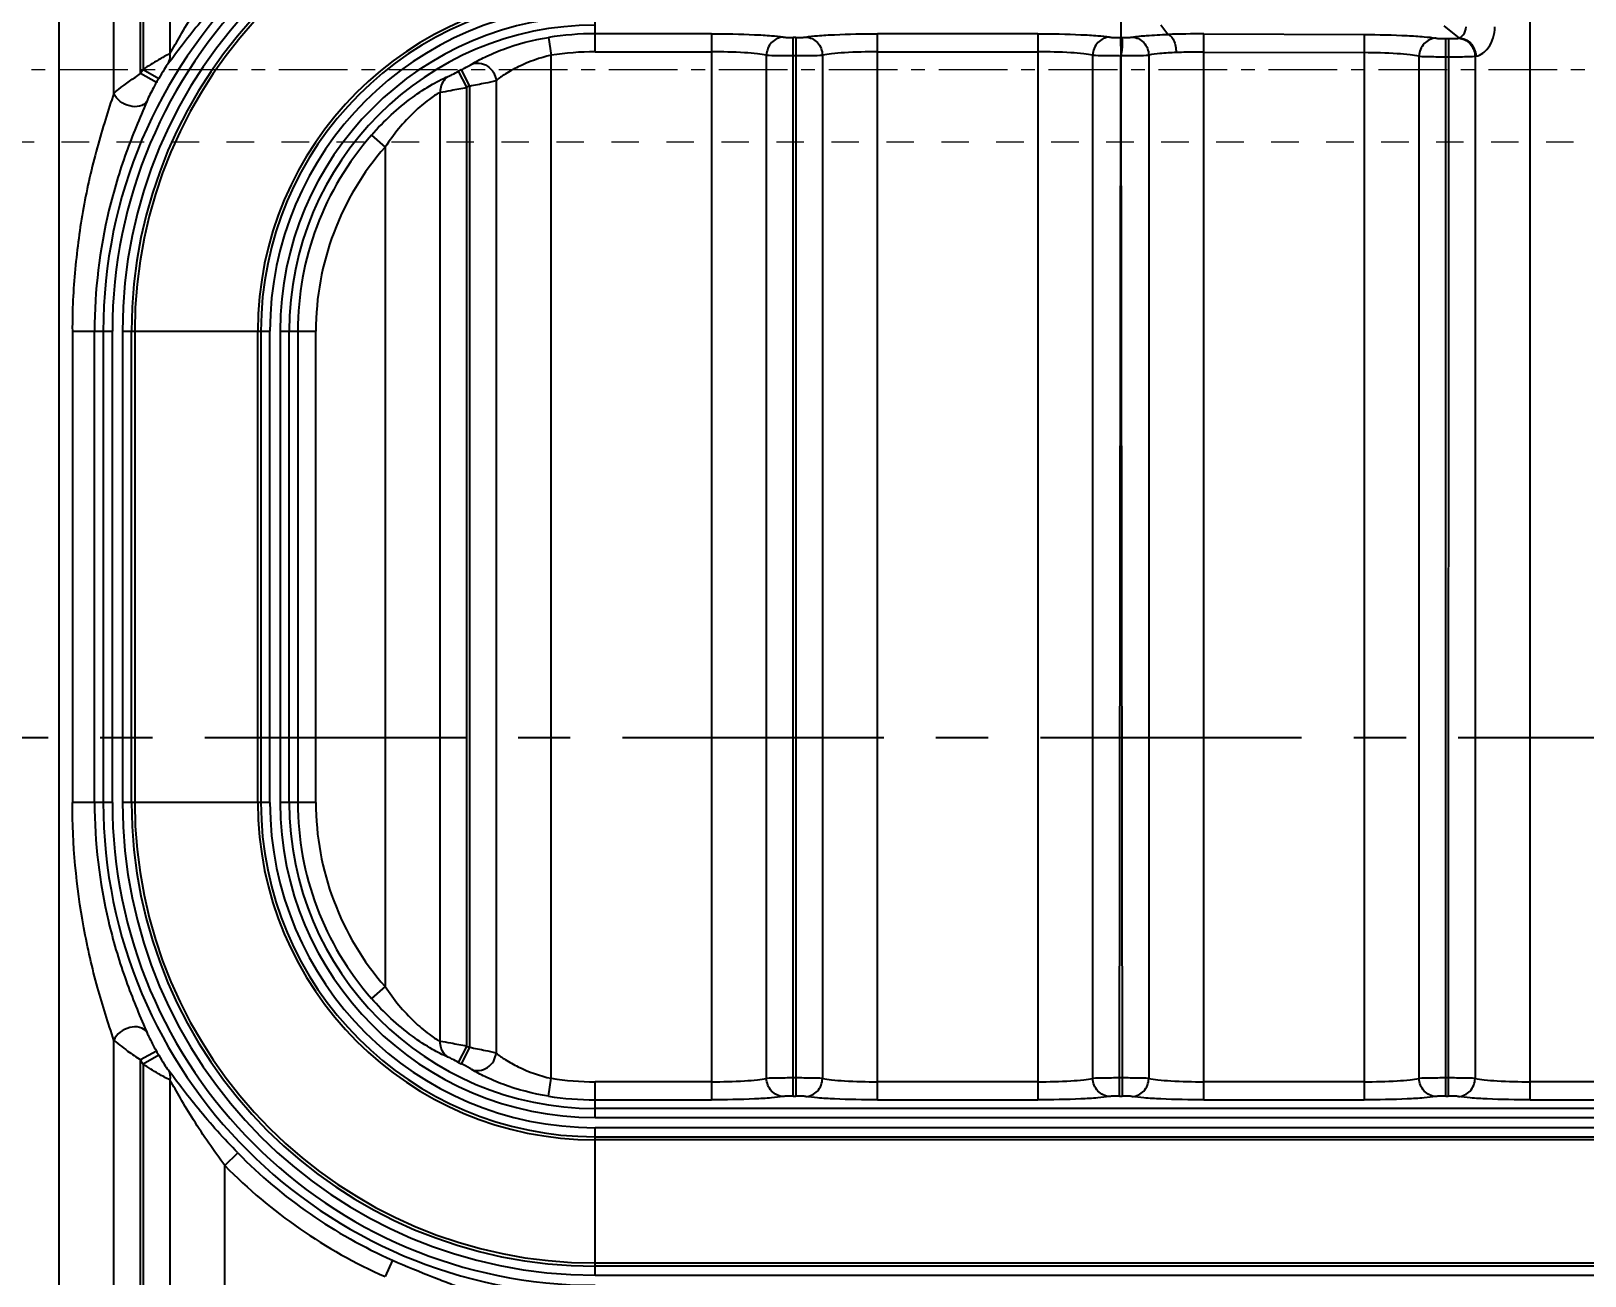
# Model space of a CAD drawing. Header units: millimetres. Extents: x 1572 to 4063, y -10865 to -3081.
# Drawn here: x 2662 to 2748.1, y -6483.4 to -6414.4 of the extents above; entities that cross this region are included whole.
import ezdxf

# ---------------------------------------------------------------- set-up
doc = ezdxf.new("R2010")
doc.units = ezdxf.units.MM
doc.header["$LTSCALE"] = 16.335
doc.header["$PDMODE"] = 3
doc.header["$PDSIZE"] = 0.3125
doc.linetypes.add('CENTER', pattern=[0.6, 0.375, -0.075, 0.075, -0.075])
doc.linetypes.add('HIDDEN', pattern=[0.2, 0.1, -0.1])
doc.layers.get('0').update_dxf_attribs({"linetype": 'CONTINUOUS'})
doc.layers.get('Defpoints').update_dxf_attribs({"linetype": 'CONTINUOUS'})
doc.layers.add('cool', color=153, linetype='HIDDEN', lineweight=9)
doc.styles.get("Standard").update_dxf_attribs({"font": 'txt', "width": 0.8})
doc.dimstyles.new('ISO-25', dxfattribs={"dimtxt": 8, "dimasz": 6, "dimexe": 0, "dimexo": 0, "dimgap": 0, "dimtad": 1, "dimdsep": 46, "dimtxsty": 'Standard', "dimcen": 0, "dimclrd": 4, "dimclre": 4, "dimclrt": 6, "dimazin": 0, "dimtfac": 1, "dimtofl": 0, "dimtmove": 0, "dimatfit": 3, "dimfxl": 1, "dimarcsym": 0})

# ---------------------------------------------------------------- blocks, each defined once
blk = doc.blocks.new('147')
at = {"layer": 'cool', "color": 1, "linetype": 'CENTER', "ltscale": 0.621977}
blk.add_line((243.896, -3853.566), (-226.104, -3853.566), dxfattribs=at)
at = {"layer": 'cool', "ltscale": 0.932966}
blk.add_line((229.566, -3857.566), (-211.774, -3857.566), dxfattribs=at)
blk = doc.blocks.new('*D247')
at = {"color": 4, "lineweight": -2, "transparency": 16777216}
blk.add_line((2545.929, -6453.588), (2522.614, -6453.588), dxfattribs=at)
at = {"layer": 'Defpoints', "color": 0, "transparency": 16777216}
for p in [(2525.014, -6453.588), (2545.929, -6453.588), (2767.593, -6453.588)]:
    blk.add_point(p, dxfattribs=at)
at = {"color": 6, "transparency": 16777216, "insert": (2523.814, -6450.588), "char_height": 6, "attachment_point": 5}
blk.add_mtext('0', dxfattribs=at)
blk = doc.blocks.new('*D248')
at = {"color": 4, "lineweight": -2, "transparency": 16777216}
blk.add_line((2539.777, -6416.588), (2517.014, -6416.588), dxfattribs=at)
at = {"layer": 'Defpoints', "color": 0, "transparency": 16777216}
for p in [(2525.014, -6416.588), (2539.777, -6416.588), (2767.593, -6453.588)]:
    blk.add_point(p, dxfattribs=at)
at = {"color": 6, "transparency": 16777216, "insert": (2521.014, -6413.588), "char_height": 6, "attachment_point": 5}
blk.add_mtext('37', dxfattribs=at)
blk = doc.blocks.new('*D249')
at = {"color": 4, "lineweight": -2, "transparency": 16777216}
blk.add_line((2564.131, -6336.588), (2515.414, -6336.588), dxfattribs=at)
at = {"layer": 'Defpoints', "color": 0, "transparency": 16777216}
for p in [(2525.014, -6336.588), (2564.131, -6336.588), (2767.593, -6453.588)]:
    blk.add_point(p, dxfattribs=at)
at = {"color": 6, "transparency": 16777216, "insert": (2520.214, -6333.588), "char_height": 6, "attachment_point": 5}
blk.add_mtext('117', dxfattribs=at)
blk = doc.blocks.new('*D250')
at = {"color": 4, "lineweight": -2, "transparency": 16777216}
blk.add_line((2638.953, -6373.778), (2507.414, -6373.778), dxfattribs=at)
at = {"layer": 'Defpoints', "color": 0, "transparency": 16777216}
for p in [(2525.014, -6373.778), (2638.953, -6373.778), (2767.593, -6453.588)]:
    blk.add_point(p, dxfattribs=at)
at = {"color": 6, "transparency": 16777216, "insert": (2516.214, -6370.778), "char_height": 6, "attachment_point": 5}
blk.add_mtext('79.81', dxfattribs=at)
blk = doc.blocks.new('*D251')
at = {"color": 4, "lineweight": -2, "transparency": 16777216}
blk.add_line((2569.481, -6491.588), (2517.014, -6491.588), dxfattribs=at)
at = {"layer": 'Defpoints', "color": 0, "transparency": 16777216}
for p in [(2767.593, -6453.588), (2525.014, -6491.588), (2569.481, -6491.588)]:
    blk.add_point(p, dxfattribs=at)
at = {"color": 6, "transparency": 16777216, "insert": (2521.014, -6488.588), "char_height": 6, "attachment_point": 5}
blk.add_mtext('38', dxfattribs=at)
blk = doc.blocks.new('*D252')
at = {"color": 4, "lineweight": -2, "transparency": 16777216}
blk.add_line((2616.843, -6506.438), (2505.814, -6506.438), dxfattribs=at)
at = {"layer": 'Defpoints', "color": 0, "transparency": 16777216}
for p in [(2767.593, -6453.588), (2525.014, -6506.438), (2616.843, -6506.438)]:
    blk.add_point(p, dxfattribs=at)
at = {"color": 6, "transparency": 16777216, "insert": (2515.414, -6503.438), "char_height": 6, "attachment_point": 5}
blk.add_mtext('52.85', dxfattribs=at)
blk = doc.blocks.new('*D253')
at = {"color": 4, "lineweight": -2, "transparency": 16777216}
blk.add_line((2568.515, -6578.588), (2513.814, -6578.588), dxfattribs=at)
at = {"layer": 'Defpoints', "color": 0, "transparency": 16777216}
for p in [(2767.593, -6453.588), (2525.014, -6578.588), (2568.515, -6578.588)]:
    blk.add_point(p, dxfattribs=at)
at = {"color": 6, "transparency": 16777216, "insert": (2519.414, -6575.588), "char_height": 6, "attachment_point": 5}
blk.add_mtext('125', dxfattribs=at)
blk = doc.blocks.new('*D254')
at = {"color": 4, "lineweight": -2, "transparency": 16777216}
blk.add_line((2562.593, -6613.588), (2514.614, -6613.588), dxfattribs=at)
at = {"layer": 'Defpoints', "color": 0, "transparency": 16777216}
for p in [(2767.593, -6453.588), (2525.014, -6613.588), (2562.593, -6613.588)]:
    blk.add_point(p, dxfattribs=at)
at = {"color": 6, "transparency": 16777216, "insert": (2519.814, -6610.588), "char_height": 6, "attachment_point": 5}
blk.add_mtext('160', dxfattribs=at)
blk = doc.blocks.new('*D255')
at = {"color": 4, "lineweight": -2, "transparency": 16777216}
blk.add_line((2616.843, -6507.578), (2616.843, -6671.726), dxfattribs=at)
at = {"layer": 'Defpoints', "color": 0, "transparency": 16777216}
for p in [(2767.593, -6453.588), (2616.843, -6507.578), (2616.843, -6650.126)]:
    blk.add_point(p, dxfattribs=at)
at = {"color": 6, "transparency": 16777216, "insert": (2613.843, -6660.926), "char_height": 6, "attachment_point": 5, "rotation": 90}
blk.add_mtext('150.75', dxfattribs=at)
blk = doc.blocks.new('*D256')
at = {"color": 4, "lineweight": -2, "transparency": 16777216}
blk.add_line((2562.593, -6611.045), (2562.593, -6662.126), dxfattribs=at)
at = {"layer": 'Defpoints', "color": 0, "transparency": 16777216}
for p in [(2767.593, -6453.588), (2562.593, -6611.045), (2562.593, -6650.126)]:
    blk.add_point(p, dxfattribs=at)
at = {"color": 6, "transparency": 16777216, "insert": (2559.593, -6656.126), "char_height": 6, "attachment_point": 5, "rotation": 90}
blk.add_mtext('205', dxfattribs=at)
blk = doc.blocks.new('*D257')
at = {"color": 4, "lineweight": -2, "transparency": 16777216}
blk.add_line((2638.953, -6372.68), (2638.953, -6233.982), dxfattribs=at)
at = {"layer": 'Defpoints', "color": 0, "transparency": 16777216}
for p in [(2638.953, -6256.382), (2638.953, -6372.68), (2767.593, -6453.588)]:
    blk.add_point(p, dxfattribs=at)
at = {"color": 6, "transparency": 16777216, "insert": (2635.953, -6245.182), "char_height": 6, "attachment_point": 5, "rotation": 90}
blk.add_mtext('128.64', dxfattribs=at)
blk = doc.blocks.new('*D258')
at = {"color": 4, "lineweight": -2, "transparency": 16777216}
blk.add_line((2562.593, -6290.133), (2562.593, -6244.382), dxfattribs=at)
at = {"layer": 'Defpoints', "color": 0, "transparency": 16777216}
for p in [(2562.593, -6256.382), (2562.593, -6290.133), (2767.593, -6453.588)]:
    blk.add_point(p, dxfattribs=at)
at = {"color": 6, "transparency": 16777216, "insert": (2559.593, -6250.382), "char_height": 6, "attachment_point": 5, "rotation": 90}
blk.add_mtext('205', dxfattribs=at)
blk = doc.blocks.new('*D259')
at = {"color": 4, "lineweight": -2, "transparency": 16777216}
blk.add_line((2559.271, -6293.588), (2516.444, -6293.588), dxfattribs=at)
at = {"layer": 'Defpoints', "color": 0, "transparency": 16777216}
for p in [(2526.844, -6293.588), (2559.271, -6293.588), (2767.593, -6453.588)]:
    blk.add_point(p, dxfattribs=at)
at = {"color": 6, "transparency": 16777216, "insert": (2521.644, -6290.588), "char_height": 6, "attachment_point": 5}
blk.add_mtext('160', dxfattribs=at)
blk = doc.blocks.new('*D261')
at = {"color": 4, "lineweight": -2, "transparency": 16777216}
for p, q in [((2549.252, -6457.193), (2537.252, -6462.635)), ((2621.868, -6457.193), (2549.252, -6457.193)), ((2537.252, -6462.635), (2515.652, -6462.635))]:
    blk.add_line(p, q, dxfattribs=at)
at = {"layer": 'Defpoints', "color": 0, "transparency": 16777216}
for p in [(2767.593, -6453.588), (2621.868, -6457.193), (2525.252, -6462.635)]:
    blk.add_point(p, dxfattribs=at)
at = {"color": 6, "transparency": 16777216, "insert": (2520.452, -6459.635), "char_height": 6, "attachment_point": 5}
blk.add_mtext('3.6', dxfattribs=at)
blk = doc.blocks.new('*D262')
at = {"color": 4, "lineweight": -2, "transparency": 16777216}
for p, q in [((2621.868, -6457.943), (2621.868, -6626.109)), ((2621.868, -6626.109), (2630.971, -6638.109)), ((2630.971, -6638.109), (2630.971, -6672.509))]:
    blk.add_line(p, q, dxfattribs=at)
at = {"layer": 'Defpoints', "color": 0, "transparency": 16777216}
for p in [(2767.593, -6453.588), (2621.868, -6457.943), (2630.971, -6650.109)]:
    blk.add_point(p, dxfattribs=at)
at = {"color": 6, "transparency": 16777216, "insert": (2627.971, -6661.309), "char_height": 6, "attachment_point": 5, "rotation": 90}
blk.add_mtext('145.73', dxfattribs=at)

msp = doc.modelspace()

# ---------------------------------------------------------------- linework, layer by layer
at = {"color": 7, "linetype": 'Continuous'}
for p, q in [((2663.492, -6384.331), (2663.492, -6528.046)), ((2666.549, -6417.878), (2666.549, -6384.331)), ((2668.031, -6416.793), (2668.031, -6384.331)), ((2668.165, -6384.331), (2668.165, -6416.559)), ((2669.647, -6384.331), (2669.647, -6415.687)), ((2745.064, -6473.673), (2745.064, -6384.331)), ((2722.368, -6403.112), (2722.368, -6414.795)), ((2693.223, -6415.585), (2693.223, -6413.603)), ((2690.637, -6414.787), (2690.794, -6415.777)), ((2699.673, -6414.583), (2693.223, -6414.583)), ((2699.672, -6414.583), (2699.672, -6473.673)), ((2704.211, -6473.463), (2704.211, -6414.794)), ((2704.345, -6414.794), (2704.211, -6414.794)), ((2704.345, -6414.794), (2704.345, -6473.463)), ((2717.763, -6414.583), (2708.883, -6414.583)), ((2708.884, -6473.673), (2708.884, -6414.583)), ((2717.762, -6414.583), (2717.762, -6473.673)), ((2722.384, -6415.796), (2722.369, -6414.794)), ((2724.978, -6414.622), (2724.591, -6414.105)), ((2726.974, -6473.673), (2726.978, -6414.595)), ((2726.978, -6414.595), (2735.857, -6414.627)), ((2735.855, -6414.627), (2735.852, -6473.673)), ((2741.146, -6414.822), (2740.294, -6414.138)), ((2740.391, -6473.463), (2740.395, -6414.855)), ((2740.394, -6414.855), (2740.529, -6414.855)), ((2740.529, -6414.855), (2740.525, -6473.463)), ((2693.223, -6415.585), (2699.672, -6415.585)), ((2708.884, -6415.585), (2717.762, -6415.585)), ((2726.974, -6415.597), (2735.852, -6415.63)), ((2668.165, -6416.559), (2669.033, -6417.061)), ((2685.797, -6416.587), (2686.255, -6417.479)), ((2690.794, -6472.479), (2690.794, -6415.777)), ((2702.729, -6472.486), (2702.729, -6415.77)), ((2704.211, -6415.796), (2704.345, -6415.796)), ((2705.827, -6415.77), (2705.827, -6472.486)), ((2720.819, -6472.486), (2720.819, -6415.77)), ((2722.301, -6473.463), (2722.368, -6415.796)), ((2722.368, -6415.796), (2722.435, -6473.463)), ((2723.917, -6415.771), (2723.917, -6472.486)), ((2738.909, -6472.486), (2738.909, -6415.829)), ((2740.391, -6415.857), (2740.525, -6415.857)), ((2742.007, -6415.834), (2742.007, -6472.486)), ((2668.903, -6417.287), (2668.031, -6416.793)), ((2686.121, -6417.549), (2685.655, -6416.661)), ((2686.255, -6417.479), (2686.255, -6470.777)), ((2687.737, -6417.18), (2687.737, -6471.077)), ((2684.639, -6470.43), (2684.639, -6417.826)), ((2686.121, -6470.708), (2686.121, -6417.549)), ((2680.828, -6420.202), (2681.582, -6420.863)), ((2681.582, -6420.863), (2681.582, -6467.393)), ((2664.245, -6431.063), (2664.245, -6457.193)), ((2664.245, -6431.063), (2666.463, -6431.063)), ((2665.475, -6457.193), (2665.475, -6431.063)), ((2665.961, -6431.063), (2665.961, -6457.193)), ((2666.463, -6457.193), (2666.463, -6431.063)), ((2667.025, -6431.063), (2667.025, -6457.193)), ((2667.025, -6431.063), (2675.201, -6431.063)), ((2667.527, -6457.193), (2667.527, -6431.063)), ((2667.701, -6431.063), (2667.701, -6457.193)), ((2674.525, -6457.193), (2674.525, -6431.063)), ((2674.699, -6431.063), (2674.699, -6457.193)), ((2675.201, -6457.193), (2675.201, -6431.063)), ((2675.763, -6431.063), (2675.763, -6457.193)), ((2675.763, -6431.063), (2677.745, -6431.063)), ((2676.264, -6457.193), (2676.264, -6431.063)), ((2676.743, -6431.063), (2676.743, -6457.193)), ((2677.745, -6457.193), (2677.745, -6431.063)), ((2666.463, -6457.193), (2664.245, -6457.193)), ((2675.201, -6457.193), (2667.025, -6457.193)), ((2677.745, -6457.193), (2675.763, -6457.193)), ((2681.582, -6467.393), (2680.828, -6468.054)), ((2668.263, -6469.676), (2668.368, -6469.921)), ((2666.549, -6528.046), (2666.549, -6470.378)), ((2685.655, -6471.595), (2686.121, -6470.708)), ((2686.255, -6470.777), (2685.797, -6471.669)), ((2668.903, -6470.969), (2668.031, -6471.464)), ((2668.031, -6528.046), (2668.031, -6471.464)), ((2669.033, -6471.195), (2668.165, -6471.697)), ((2668.165, -6471.697), (2668.165, -6528.046)), ((2669.647, -6472.569), (2669.647, -6528.046)), ((2690.637, -6473.469), (2690.794, -6472.479)), ((2704.345, -6472.46), (2704.211, -6472.46)), ((2722.435, -6472.46), (2722.301, -6472.46)), ((2740.525, -6472.46), (2740.391, -6472.46)), ((2693.223, -6474.653), (2693.223, -6472.671)), ((2699.672, -6472.671), (2693.223, -6472.671)), ((2704.211, -6473.463), (2704.345, -6473.463)), ((2717.762, -6472.671), (2708.884, -6472.671)), ((2722.301, -6473.463), (2722.435, -6473.463)), ((2735.852, -6472.671), (2726.974, -6472.671)), ((2740.391, -6473.463), (2740.525, -6473.463)), ((2753.942, -6472.671), (2745.064, -6472.671)), ((2693.223, -6473.673), (2699.673, -6473.673)), ((2841.963, -6474.152), (2693.223, -6474.152)), ((2708.883, -6473.673), (2717.763, -6473.673)), ((2726.973, -6473.673), (2735.853, -6473.673)), ((2745.063, -6473.673), (2753.943, -6473.673)), ((2693.223, -6474.653), (2841.963, -6474.653)), ((2693.223, -6483.391), (2693.223, -6475.215)), ((2841.963, -6475.215), (2693.223, -6475.215)), ((2693.223, -6475.717), (2841.963, -6475.717)), ((2841.963, -6475.891), (2693.223, -6475.891)), ((2672.704, -6477.32), (2673.42, -6476.618)), ((2672.704, -6528.046), (2672.704, -6477.32)), ((2681.988, -6482.556), (2681.582, -6483.472)), ((2693.223, -6482.715), (2841.963, -6482.715)), ((2841.963, -6482.889), (2693.223, -6482.889)), ((2693.223, -6483.391), (2841.963, -6483.391))]:
    msp.add_line(p, q, dxfattribs=at)
at = {"color": 1, "linetype": 'CENTER', "ltscale": 2.363517}
msp.add_line((2532.593, -6453.588), (3002.593, -6453.588), dxfattribs=at)
at = {"color": 7, "linetype": 'Continuous'}
for centre, radius, start, end in [((2693.223, -6431.063), 27.261, 90, 180), ((2693.223, -6431.063), 26.76, 90, 180), ((2693.223, -6431.063), 26.198, 90, 180), ((2693.223, -6431.063), 25.696, 90, 180), ((2693.223, -6431.063), 25.522, 90, 180), ((2693.223, -6431.063), 18.698, 90, 180), ((2693.223, -6431.063), 18.524, 90, 180), ((2693.223, -6431.063), 18.022, 90, 180), ((2693.223, -6431.063), 17.46, 90, 180), ((2693.223, -6431.063), 16.959, 90, 180), ((2693.223, -6431.063), 16.48, 90, 99.02842), ((2726.705, -6468.569), 53.975, 89.71017, 91.83315), ((2741.755, -6418.967), 4.189, 98.35464, 99.20705), ((2693.223, -6431.063), 15.478, 90, 99.02842), ((2693.223, -6431.063), 28.953, 149.93657, 150.46976), ((2693.223, -6431.063), 16.269, 117.15602, 117.72219), ((2742.532, -6418.318), 2.539, 100.83837, 101.92765), ((2693.223, -6431.063), 27.951, 149.93657, 150.46976), ((2693.223, -6431.063), 15.267, 117.15602, 117.72219), ((2693.223, -6431.063), 16.48, 138.77455, 180), ((2693.223, -6431.063), 15.478, 138.77455, 180), ((2693.223, -6457.193), 27.261, 180, 270), ((2693.223, -6457.193), 26.76, 180, 270), ((2693.223, -6457.193), 26.198, 180, 270), ((2693.223, -6457.193), 25.696, 180, 270), ((2693.223, -6457.193), 25.522, 180, 270), ((2693.223, -6457.193), 18.698, 180, 270), ((2693.223, -6457.193), 18.524, 180, 270), ((2693.223, -6457.193), 18.022, 180, 270), ((2693.223, -6457.193), 17.46, 180, 270), ((2693.223, -6457.193), 16.959, 180, 270), ((2693.223, -6457.193), 16.48, 180, 221.22545), ((2693.223, -6457.193), 15.478, 180, 221.22545), ((2693.223, -6457.193), 15.267, 242.27781, 242.84398), ((2693.223, -6457.193), 28.953, 209.53024, 210.06343), ((2693.223, -6457.193), 27.951, 209.53024, 210.06343), ((2693.223, -6457.193), 16.269, 242.27781, 242.84398), ((2693.223, -6457.193), 15.478, 260.97158, 270), ((2693.223, -6457.193), 16.48, 260.97158, 270), ((2693.223, -6457.193), 27.74, 224.44759, 246.10767), ((2693.223, -6457.193), 28.742, 224.44759, 246.10767)]:
    msp.add_arc(centre, radius, start, end, dxfattribs=at)
for points, knots in [([(2669.647, -6415.687), (2669.847, -6415.354), (2670.27, -6414.605), (2671.243, -6412.991), (2672.088, -6411.754), (2672.704, -6410.936)], [0, 0, 0, 0, 0.206045, 0.456684, 1, 1, 1, 1]), ([(2673.42, -6411.638), (2672.648, -6412.425), (2671.583, -6413.619), (2670.348, -6415.188), (2669.816, -6415.907), (2669.57, -6416.22)], [0, 0, 0, 0, 0.551984, 0.800441, 1, 1, 1, 1]), ([(2686.39, -6416.269), (2686.62, -6416.124), (2687.181, -6415.825), (2688.569, -6415.236), (2689.775, -6414.924), (2690.637, -6414.787)], [0, 0, 0, 0, 0.180679, 0.420978, 1, 1, 1, 1]), ([(2699.673, -6414.583), (2700.47, -6414.583), (2701.581, -6414.601), (2702.909, -6414.68), (2703.439, -6414.732), (2703.655, -6414.768)], [0, 0, 0, 0, 0.599686, 0.835202, 1, 1, 1, 1]), ([(2703.655, -6414.768), (2703.417, -6414.775), (2702.923, -6415.015), (2702.735, -6415.519), (2702.729, -6415.77)], [0, 0, 0, 0, 0.486503, 1, 1, 1, 1]), ([(2703.655, -6414.768), (2703.729, -6414.78), (2703.915, -6414.789), (2704.1, -6414.794), (2704.211, -6414.794)], [0, 0, 0, 0, 0.403409, 1, 1, 1, 1]), ([(2704.345, -6414.794), (2704.456, -6414.794), (2704.641, -6414.789), (2704.827, -6414.78), (2704.901, -6414.768)], [0, 0, 0, 0, 0.596745, 1, 1, 1, 1]), ([(2704.901, -6414.768), (2705.117, -6414.732), (2705.647, -6414.68), (2706.974, -6414.601), (2708.086, -6414.583), (2708.883, -6414.583)], [0, 0, 0, 0, 0.164798, 0.400314, 1, 1, 1, 1]), ([(2704.901, -6414.768), (2705.139, -6414.775), (2705.633, -6415.015), (2705.821, -6415.519), (2705.827, -6415.77)], [0, 0, 0, 0, 0.486515, 1, 1, 1, 1]), ([(2717.763, -6414.583), (2718.56, -6414.583), (2719.671, -6414.601), (2720.999, -6414.68), (2721.529, -6414.732), (2721.745, -6414.768)], [0, 0, 0, 0, 0.599686, 0.835202, 1, 1, 1, 1]), ([(2721.745, -6414.768), (2721.507, -6414.775), (2721.013, -6415.015), (2720.825, -6415.519), (2720.819, -6415.77)], [0, 0, 0, 0, 0.486503, 1, 1, 1, 1]), ([(2721.745, -6414.768), (2721.828, -6414.782), (2722.036, -6414.79), (2722.243, -6414.794), (2722.366, -6414.793)], [0, 0, 0, 0, 0.405422, 1, 1, 1, 1]), ([(2722.369, -6414.794), (2722.406, -6414.803), (2722.445, -6414.884), (2722.436, -6414.993), (2722.433, -6415.118), (2722.443, -6415.266), (2722.437, -6415.497), (2722.384, -6415.672), (2722.384, -6415.796)], [0, 0, 0, 0, 0.111885, 0.2059, 0.328283, 0.474693, 0.638939, 1, 1, 1, 1]), ([(2722.37, -6414.793), (2722.493, -6414.794), (2722.7, -6414.79), (2722.909, -6414.782), (2722.992, -6414.768)], [0, 0, 0, 0, 0.594264, 1, 1, 1, 1]), ([(2722.992, -6414.768), (2723.258, -6414.724), (2723.921, -6414.667), (2724.584, -6414.635), (2724.978, -6414.622)], [0, 0, 0, 0, 0.406136, 1, 1, 1, 1]), ([(2722.992, -6414.768), (2723.229, -6414.775), (2723.723, -6415.015), (2723.911, -6415.52), (2723.917, -6415.771)], [0, 0, 0, 0, 0.486513, 1, 1, 1, 1]), ([(2724.978, -6414.622), (2725.041, -6414.63), (2725.177, -6414.723), (2725.319, -6414.954), (2725.409, -6415.27), (2725.436, -6415.504), (2725.44, -6415.624)], [0, 0, 0, 0, 0.162812, 0.394518, 0.690223, 1, 1, 1, 1]), ([(2735.857, -6414.627), (2736.654, -6414.63), (2737.765, -6414.652), (2739.092, -6414.736), (2739.623, -6414.79), (2739.839, -6414.827)], [0, 0, 0, 0, 0.599647, 0.835169, 1, 1, 1, 1]), ([(2739.839, -6414.827), (2739.6, -6414.833), (2739.104, -6415.072), (2738.915, -6415.578), (2738.909, -6415.829)], [0, 0, 0, 0, 0.48648, 1, 1, 1, 1]), ([(2739.839, -6414.827), (2739.913, -6414.839), (2740.099, -6414.848), (2740.284, -6414.854), (2740.394, -6414.855)], [0, 0, 0, 0, 0.403456, 1, 1, 1, 1]), ([(2740.529, -6414.855), (2740.639, -6414.855), (2740.825, -6414.851), (2741.011, -6414.843), (2741.084, -6414.831)], [0, 0, 0, 0, 0.596855, 1, 1, 1, 1]), ([(2741.084, -6414.831), (2741.322, -6414.839), (2741.814, -6415.08), (2742.001, -6415.583), (2742.007, -6415.834)], [0, 0, 0, 0, 0.486524, 1, 1, 1, 1]), ([(2741.146, -6414.822), (2741.22, -6414.772), (2741.411, -6414.616), (2741.507, -6414.361), (2741.505, -6414.205)], [0, 0, 0, 0, 0.363053, 1, 1, 1, 1]), ([(2741.146, -6414.822), (2741.366, -6414.83), (2741.727, -6414.998), (2741.985, -6415.422), (2742.051, -6415.689), (2742.054, -6415.824)], [0, 0, 0, 0, 0.450377, 0.723752, 1, 1, 1, 1]), ([(2742.054, -6415.824), (2742.322, -6415.773), (2742.915, -6415.319), (2743.101, -6414.612), (2743.101, -6414.205)], [0, 0, 0, 0, 0.400927, 1, 1, 1, 1]), ([(2669.647, -6415.687), (2669.432, -6415.79), (2668.934, -6416.077), (2668.446, -6416.377), (2668.165, -6416.559)], [0, 0, 0, 0, 0.41577, 1, 1, 1, 1]), ([(2669.57, -6416.22), (2669.59, -6416.183), (2669.664, -6416.017), (2669.674, -6415.824), (2669.647, -6415.687)], [0, 0, 0, 0, 0.229754, 1, 1, 1, 1]), ([(2702.729, -6415.77), (2702.563, -6415.734), (2702.156, -6415.682), (2701.137, -6415.603), (2700.284, -6415.585), (2699.672, -6415.585)], [0, 0, 0, 0, 0.165713, 0.400879, 1, 1, 1, 1]), ([(2708.884, -6415.585), (2708.272, -6415.585), (2707.419, -6415.603), (2706.4, -6415.682), (2705.993, -6415.734), (2705.827, -6415.77)], [0, 0, 0, 0, 0.599124, 0.83429, 1, 1, 1, 1]), ([(2720.819, -6415.77), (2720.653, -6415.734), (2720.246, -6415.682), (2719.227, -6415.603), (2718.374, -6415.585), (2717.762, -6415.585)], [0, 0, 0, 0, 0.165713, 0.400879, 1, 1, 1, 1]), ([(2725.439, -6415.624), (2725.138, -6415.637), (2724.629, -6415.67), (2724.12, -6415.727), (2723.917, -6415.771)], [0, 0, 0, 0, 0.59243, 1, 1, 1, 1]), ([(2726.974, -6415.597), (2726.841, -6415.597), (2726.33, -6415.597), (2725.818, -6415.608), (2725.44, -6415.624)], [0, 0, 0, 0, 0.259291, 1, 1, 1, 1]), ([(2738.909, -6415.829), (2738.743, -6415.793), (2738.336, -6415.739), (2737.317, -6415.655), (2736.464, -6415.633), (2735.852, -6415.63)], [0, 0, 0, 0, 0.165774, 0.400954, 1, 1, 1, 1]), ([(2669.57, -6416.22), (2669.485, -6416.328), (2669.305, -6416.609), (2669.13, -6416.892), (2669.033, -6417.061)], [0, 0, 0, 0, 0.41353, 1, 1, 1, 1]), ([(2685.797, -6416.587), (2685.858, -6416.556), (2686.057, -6416.452), (2686.259, -6416.353), (2686.39, -6416.269)], [0, 0, 0, 0, 0.306043, 1, 1, 1, 1]), ([(2686.39, -6416.269), (2686.517, -6416.216), (2686.828, -6416.172), (2687.286, -6416.347), (2687.622, -6416.717), (2687.723, -6417.031), (2687.737, -6417.18)], [0, 0, 0, 0, 0.221415, 0.484667, 0.758715, 1, 1, 1, 1]), ([(2690.794, -6415.777), (2690.16, -6415.908), (2689.283, -6416.228), (2688.295, -6416.772), (2687.896, -6417.046), (2687.737, -6417.179)], [0, 0, 0, 0, 0.573735, 0.815683, 1, 1, 1, 1]), ([(2702.729, -6415.77), (2702.926, -6415.783), (2703.42, -6415.792), (2703.914, -6415.796), (2704.211, -6415.796)], [0, 0, 0, 0, 0.399792, 1, 1, 1, 1]), ([(2704.345, -6415.796), (2704.641, -6415.796), (2705.136, -6415.792), (2705.63, -6415.783), (2705.827, -6415.77)], [0, 0, 0, 0, 0.600202, 1, 1, 1, 1]), ([(2720.819, -6415.77), (2721.016, -6415.783), (2721.51, -6415.792), (2722.004, -6415.796), (2722.301, -6415.796)], [0, 0, 0, 0, 0.399792, 1, 1, 1, 1]), ([(2722.435, -6415.796), (2722.731, -6415.796), (2723.226, -6415.792), (2723.72, -6415.783), (2723.917, -6415.771)], [0, 0, 0, 0, 0.600203, 1, 1, 1, 1]), ([(2738.909, -6415.829), (2739.106, -6415.842), (2739.6, -6415.851), (2740.094, -6415.857), (2740.391, -6415.857)], [0, 0, 0, 0, 0.399798, 1, 1, 1, 1]), ([(2740.525, -6415.858), (2740.821, -6415.858), (2741.316, -6415.854), (2741.81, -6415.846), (2742.007, -6415.834)], [0, 0, 0, 0, 0.600208, 1, 1, 1, 1]), ([(2666.549, -6417.878), (2666.635, -6417.805), (2667.111, -6417.42), (2667.614, -6417.068), (2668.031, -6416.793)], [0, 0, 0, 0, 0.184471, 1, 1, 1, 1]), ([(2668.903, -6417.287), (2668.85, -6417.381), (2668.661, -6417.725), (2668.479, -6418.074), (2668.368, -6418.335)], [0, 0, 0, 0, 0.276784, 1, 1, 1, 1]), ([(2680.828, -6420.202), (2681.172, -6419.808), (2681.893, -6419.07), (2683.029, -6418.129), (2683.975, -6417.503), (2684.647, -6417.142), (2684.935, -6417.006), (2685.063, -6416.958)], [0, 0, 0, 0, 0.292392, 0.57425, 0.822345, 0.923697, 1, 1, 1, 1]), ([(2685.063, -6416.958), (2684.998, -6416.998), (2684.75, -6417.22), (2684.624, -6417.573), (2684.639, -6417.826)], [0, 0, 0, 0, 0.232341, 1, 1, 1, 1]), ([(2685.063, -6416.958), (2685.146, -6416.925), (2685.342, -6416.823), (2685.538, -6416.722), (2685.655, -6416.661)], [0, 0, 0, 0, 0.403011, 1, 1, 1, 1]), ([(2686.255, -6417.479), (2686.551, -6417.422), (2687.045, -6417.325), (2687.54, -6417.227), (2687.737, -6417.18)], [0, 0, 0, 0, 0.597344, 1, 1, 1, 1]), ([(2666.549, -6417.878), (2666.382, -6418.358), (2666.062, -6419.368), (2665.436, -6421.469), (2664.809, -6424.232), (2664.356, -6427.628), (2664.233, -6429.918), (2664.245, -6431.063)], [0, 0, 0, 0, 0.11342, 0.23619, 0.489277, 0.744467, 1, 1, 1, 1]), ([(2668.367, -6418.335), (2667.967, -6419.269), (2667.147, -6421.238), (2665.887, -6425.438), (2665.475, -6428.816), (2665.475, -6431.063)], [0, 0, 0, 0, 0.23207, 0.486674, 1, 1, 1, 1]), ([(2668.367, -6418.335), (2668.285, -6418.471), (2667.951, -6418.659), (2667.399, -6418.616), (2666.876, -6418.37), (2666.611, -6418.057), (2666.549, -6417.878)], [0, 0, 0, 0, 0.218616, 0.47008, 0.740274, 1, 1, 1, 1]), ([(2684.639, -6417.826), (2684.42, -6417.936), (2683.924, -6418.279), (2682.819, -6419.213), (2682.055, -6420.159), (2681.582, -6420.863)], [0, 0, 0, 0, 0.169374, 0.413945, 1, 1, 1, 1]), ([(2684.639, -6417.826), (2684.838, -6417.796), (2685.332, -6417.7), (2685.826, -6417.61), (2686.121, -6417.549)], [0, 0, 0, 0, 0.401466, 1, 1, 1, 1]), ([(2666.549, -6470.378), (2666.228, -6469.408), (2665.57, -6467.352), (2664.566, -6462.983), (2664.245, -6459.515), (2664.245, -6457.193)], [0, 0, 0, 0, 0.228129, 0.48156, 1, 1, 1, 1]), ([(2665.475, -6457.193), (2665.475, -6459.401), (2665.872, -6462.712), (2667.085, -6466.832), (2667.871, -6468.762), (2668.263, -6469.676)], [0, 0, 0, 0, 0.514637, 0.768344, 1, 1, 1, 1]), ([(2681.582, -6467.393), (2682.055, -6468.097), (2682.819, -6469.044), (2683.925, -6469.978), (2684.42, -6470.32), (2684.639, -6470.43)], [0, 0, 0, 0, 0.586282, 0.83075, 1, 1, 1, 1]), ([(2685.063, -6471.298), (2684.768, -6471.181), (2684.091, -6470.826), (2682.594, -6469.842), (2681.505, -6468.827), (2680.828, -6468.054)], [0, 0, 0, 0, 0.177214, 0.42571, 1, 1, 1, 1]), ([(2668.367, -6469.921), (2668.284, -6469.786), (2667.951, -6469.596), (2667.399, -6469.64), (2666.876, -6469.886), (2666.612, -6470.2), (2666.549, -6470.378)], [0, 0, 0, 0, 0.218568, 0.470053, 0.740291, 1, 1, 1, 1]), ([(2668.368, -6469.921), (2668.399, -6469.995), (2668.565, -6470.351), (2668.749, -6470.698), (2668.903, -6470.969)], [0, 0, 0, 0, 0.204368, 1, 1, 1, 1]), ([(2666.549, -6470.378), (2666.583, -6470.407), (2666.76, -6470.556), (2666.944, -6470.696), (2667.093, -6470.807)], [0, 0, 0, 0, 0.196051, 1, 1, 1, 1]), ([(2667.093, -6470.807), (2667.164, -6470.861), (2667.473, -6471.086), (2667.787, -6471.302), (2668.031, -6471.464)], [0, 0, 0, 0, 0.2348, 1, 1, 1, 1]), ([(2685.063, -6471.298), (2684.993, -6471.254), (2684.745, -6471.03), (2684.624, -6470.677), (2684.639, -6470.43)], [0, 0, 0, 0, 0.251112, 1, 1, 1, 1]), ([(2686.121, -6470.708), (2685.826, -6470.649), (2685.332, -6470.554), (2684.839, -6470.459), (2684.639, -6470.43)], [0, 0, 0, 0, 0.598431, 1, 1, 1, 1]), ([(2687.737, -6471.077), (2687.54, -6471.029), (2687.045, -6470.931), (2686.551, -6470.834), (2686.255, -6470.777)], [0, 0, 0, 0, 0.402409, 1, 1, 1, 1]), ([(2669.647, -6472.569), (2669.432, -6472.466), (2668.935, -6472.179), (2668.446, -6471.879), (2668.165, -6471.697)], [0, 0, 0, 0, 0.415889, 1, 1, 1, 1]), ([(2669.033, -6471.195), (2669.13, -6471.364), (2669.305, -6471.647), (2669.485, -6471.928), (2669.57, -6472.036)], [0, 0, 0, 0, 0.586506, 1, 1, 1, 1]), ([(2685.655, -6471.595), (2685.538, -6471.534), (2685.342, -6471.433), (2685.146, -6471.331), (2685.063, -6471.298)], [0, 0, 0, 0, 0.596967, 1, 1, 1, 1]), ([(2686.39, -6471.987), (2686.358, -6471.966), (2686.162, -6471.855), (2685.962, -6471.754), (2685.797, -6471.669)], [0, 0, 0, 0, 0.172402, 1, 1, 1, 1]), ([(2686.39, -6471.987), (2686.517, -6472.04), (2686.828, -6472.084), (2687.286, -6471.909), (2687.622, -6471.54), (2687.723, -6471.225), (2687.737, -6471.077)], [0, 0, 0, 0, 0.221422, 0.48467, 0.758711, 1, 1, 1, 1]), ([(2687.737, -6471.077), (2687.896, -6471.21), (2688.295, -6471.484), (2689.283, -6472.028), (2690.16, -6472.348), (2690.794, -6472.479)], [0, 0, 0, 0, 0.184332, 0.426298, 1, 1, 1, 1]), ([(2673.42, -6476.618), (2672.648, -6475.831), (2671.583, -6474.637), (2670.348, -6473.068), (2669.816, -6472.349), (2669.57, -6472.036)], [0, 0, 0, 0, 0.551983, 0.800438, 1, 1, 1, 1]), ([(2672.704, -6477.32), (2672.088, -6476.502), (2671.243, -6475.265), (2670.27, -6473.651), (2669.847, -6472.902), (2669.647, -6472.569)], [0, 0, 0, 0, 0.543322, 0.793979, 1, 1, 1, 1]), ([(2690.637, -6473.469), (2689.775, -6473.332), (2688.569, -6473.02), (2687.181, -6472.431), (2686.62, -6472.132), (2686.39, -6471.987)], [0, 0, 0, 0, 0.579025, 0.819326, 1, 1, 1, 1]), ([(2699.672, -6472.671), (2700.284, -6472.671), (2701.137, -6472.653), (2702.156, -6472.574), (2702.563, -6472.522), (2702.729, -6472.486)], [0, 0, 0, 0, 0.599124, 0.83429, 1, 1, 1, 1]), ([(2704.211, -6472.46), (2703.914, -6472.46), (2703.42, -6472.465), (2702.926, -6472.473), (2702.729, -6472.486)], [0, 0, 0, 0, 0.600202, 1, 1, 1, 1]), ([(2703.655, -6473.488), (2703.417, -6473.481), (2702.923, -6473.241), (2702.735, -6472.737), (2702.729, -6472.486)], [0, 0, 0, 0, 0.486514, 1, 1, 1, 1]), ([(2705.827, -6472.486), (2705.63, -6472.473), (2705.136, -6472.465), (2704.641, -6472.46), (2704.345, -6472.46)], [0, 0, 0, 0, 0.399792, 1, 1, 1, 1]), ([(2704.901, -6473.488), (2705.139, -6473.481), (2705.633, -6473.242), (2705.821, -6472.737), (2705.827, -6472.486)], [0, 0, 0, 0, 0.486503, 1, 1, 1, 1]), ([(2705.827, -6472.486), (2705.993, -6472.522), (2706.4, -6472.574), (2707.419, -6472.653), (2708.272, -6472.671), (2708.884, -6472.671)], [0, 0, 0, 0, 0.165713, 0.400879, 1, 1, 1, 1]), ([(2717.762, -6472.671), (2718.374, -6472.671), (2719.227, -6472.653), (2720.246, -6472.574), (2720.653, -6472.522), (2720.819, -6472.486)], [0, 0, 0, 0, 0.599124, 0.83429, 1, 1, 1, 1]), ([(2722.301, -6472.46), (2722.004, -6472.46), (2721.51, -6472.465), (2721.016, -6472.473), (2720.819, -6472.486)], [0, 0, 0, 0, 0.600202, 1, 1, 1, 1]), ([(2721.745, -6473.488), (2721.507, -6473.481), (2721.013, -6473.241), (2720.825, -6472.737), (2720.819, -6472.486)], [0, 0, 0, 0, 0.486514, 1, 1, 1, 1]), ([(2723.917, -6472.486), (2723.72, -6472.473), (2723.226, -6472.465), (2722.731, -6472.46), (2722.435, -6472.46)], [0, 0, 0, 0, 0.399792, 1, 1, 1, 1]), ([(2722.991, -6473.488), (2723.229, -6473.481), (2723.723, -6473.242), (2723.911, -6472.737), (2723.917, -6472.486)], [0, 0, 0, 0, 0.486503, 1, 1, 1, 1]), ([(2723.917, -6472.486), (2724.083, -6472.522), (2724.49, -6472.574), (2725.509, -6472.653), (2726.362, -6472.671), (2726.974, -6472.671)], [0, 0, 0, 0, 0.165713, 0.400879, 1, 1, 1, 1]), ([(2735.852, -6472.671), (2736.464, -6472.671), (2737.317, -6472.653), (2738.336, -6472.574), (2738.743, -6472.522), (2738.909, -6472.486)], [0, 0, 0, 0, 0.599124, 0.83429, 1, 1, 1, 1]), ([(2740.391, -6472.46), (2740.094, -6472.46), (2739.6, -6472.465), (2739.106, -6472.473), (2738.909, -6472.486)], [0, 0, 0, 0, 0.600202, 1, 1, 1, 1]), ([(2739.835, -6473.488), (2739.597, -6473.481), (2739.103, -6473.241), (2738.915, -6472.737), (2738.909, -6472.486)], [0, 0, 0, 0, 0.486514, 1, 1, 1, 1]), ([(2742.007, -6472.486), (2741.81, -6472.473), (2741.316, -6472.465), (2740.821, -6472.46), (2740.525, -6472.46)], [0, 0, 0, 0, 0.399792, 1, 1, 1, 1]), ([(2741.081, -6473.488), (2741.319, -6473.481), (2741.813, -6473.242), (2742.001, -6472.737), (2742.007, -6472.486)], [0, 0, 0, 0, 0.486503, 1, 1, 1, 1]), ([(2742.007, -6472.486), (2742.173, -6472.522), (2742.58, -6472.574), (2743.599, -6472.653), (2744.452, -6472.671), (2745.064, -6472.671)], [0, 0, 0, 0, 0.165713, 0.400879, 1, 1, 1, 1]), ([(2704.211, -6473.463), (2704.1, -6473.463), (2703.915, -6473.467), (2703.729, -6473.476), (2703.655, -6473.488)], [0, 0, 0, 0, 0.596745, 1, 1, 1, 1]), ([(2704.901, -6473.488), (2704.827, -6473.476), (2704.641, -6473.467), (2704.456, -6473.463), (2704.345, -6473.463)], [0, 0, 0, 0, 0.403409, 1, 1, 1, 1]), ([(2722.301, -6473.463), (2722.19, -6473.463), (2722.005, -6473.467), (2721.819, -6473.476), (2721.745, -6473.488)], [0, 0, 0, 0, 0.596745, 1, 1, 1, 1]), ([(2722.991, -6473.488), (2722.917, -6473.476), (2722.731, -6473.467), (2722.546, -6473.463), (2722.435, -6473.463)], [0, 0, 0, 0, 0.403409, 1, 1, 1, 1]), ([(2740.391, -6473.463), (2740.28, -6473.463), (2740.095, -6473.467), (2739.909, -6473.476), (2739.835, -6473.488)], [0, 0, 0, 0, 0.596745, 1, 1, 1, 1]), ([(2741.081, -6473.488), (2741.007, -6473.476), (2740.821, -6473.467), (2740.636, -6473.463), (2740.525, -6473.463)], [0, 0, 0, 0, 0.403409, 1, 1, 1, 1]), ([(2703.655, -6473.488), (2703.439, -6473.524), (2702.909, -6473.576), (2701.581, -6473.655), (2700.47, -6473.673), (2699.673, -6473.673)], [0, 0, 0, 0, 0.164798, 0.400314, 1, 1, 1, 1]), ([(2708.883, -6473.673), (2708.086, -6473.673), (2706.974, -6473.655), (2705.647, -6473.576), (2705.117, -6473.524), (2704.901, -6473.488)], [0, 0, 0, 0, 0.599686, 0.835203, 1, 1, 1, 1]), ([(2721.745, -6473.488), (2721.529, -6473.524), (2720.999, -6473.576), (2719.671, -6473.655), (2718.56, -6473.673), (2717.763, -6473.673)], [0, 0, 0, 0, 0.164798, 0.400314, 1, 1, 1, 1]), ([(2726.973, -6473.673), (2726.176, -6473.673), (2725.064, -6473.655), (2723.737, -6473.576), (2723.207, -6473.524), (2722.991, -6473.488)], [0, 0, 0, 0, 0.599686, 0.835203, 1, 1, 1, 1]), ([(2739.835, -6473.488), (2739.619, -6473.524), (2739.089, -6473.576), (2737.761, -6473.655), (2736.65, -6473.673), (2735.853, -6473.673)], [0, 0, 0, 0, 0.164798, 0.400314, 1, 1, 1, 1]), ([(2745.063, -6473.673), (2744.266, -6473.673), (2743.154, -6473.655), (2741.827, -6473.576), (2741.297, -6473.524), (2741.081, -6473.488)], [0, 0, 0, 0, 0.599686, 0.835203, 1, 1, 1, 1]), ([(2681.988, -6482.556), (2682.741, -6482.889), (2683.807, -6483.325), (2685.098, -6483.821), (2685.619, -6484.026), (2685.831, -6484.122)], [0, 0, 0, 0, 0.595331, 0.832413, 1, 1, 1, 1])]:
    msp.add_open_spline(points, degree=3, knots=knots, dxfattribs=at)
msp.add_open_spline([(2669.57, -6472.036), (2669.658, -6472.193), (2669.681, -6472.393), (2669.647, -6472.569)], degree=3, dxfattribs=at)

# ---------------------------------------------------------------- block references
msp.add_blockref('147', (2758.697, -2563.022))

# ---------------------------------------------------------------- dimensions: what is measured, and where the dimension line sits
for feature_location, offset, dtype, origin, picture, middle in [((2638.953, -6372.68), (0, 116.298), 1, (2767.593, -6453.588), '*D257', (2635.953, -6245.182)), ((2562.593, -6290.133), (0, 33.751), 1, (2767.593, -6453.588), '*D258', (2559.593, -6250.382)), ((2559.271, -6293.588), (-32.427, 0), 0, (2767.593, -6453.588), '*D259', (2521.644, -6290.588)), ((2564.131, -6336.588), (-39.117, 0), 0, (2767.593, -6453.588), '*D249', (2520.214, -6333.588)), ((2638.953, -6373.778), (-113.939, 0), 0, (2767.593, -6453.588), '*D250', (2516.214, -6370.778)), ((2539.777, -6416.588), (-14.764, 0), 0, (2767.593, -6453.588), '*D248', (2521.014, -6413.588)), ((2545.928899938, -6453.588155281), (-20.915271736, 0), 0, (2767.592919308, -6453.588155281), '*D247', (2523.813628202, -6450.588155281)), ((2616.843, -6506.438), (-91.829, 0), 0, (2767.593, -6453.588), '*D252', (2515.414, -6503.438)), ((2568.515, -6578.588), (-43.501, 0), 0, (2767.593, -6453.588), '*D253', (2519.414, -6575.588)), ((2562.593, -6613.588), (-37.579, 0), 0, (2767.593, -6453.588), '*D254', (2519.814, -6610.588)), ((2621.8679, -6457.193), (-96.6155, -5.4421), 0, (2767.5929, -6453.5882), '*D261', (2520.4524, -6459.6351)), ((2569.481, -6491.588), (-44.468, 0), 0, (2767.593, -6453.588), '*D251', (2521.014, -6488.588)), ((2562.593, -6611.045), (0, -39.081), 1, (2767.593, -6453.588), '*D256', (2559.593, -6656.126)), ((2616.843, -6507.578), (0, -142.548), 1, (2767.593, -6453.588), '*D255', (2613.843, -6660.926)), ((2621.867919308, -6457.942771704), (9.102596083, -192.166044604), 1, (2767.592919308, -6453.588155281), '*D262', (2627.970515392, -6661.308816308))]:
    dim = msp.add_ordinate_dim(feature_location=feature_location, offset=offset, dtype=dtype, origin=origin, dimstyle='ISO-25', override={"dimtxt": 6, "dimfxl": 1.25})
    dim.commit()
    dim.dimension.update_dxf_attribs({"geometry": picture, "text_midpoint": middle})

doc.saveas('drawing.dxf')
